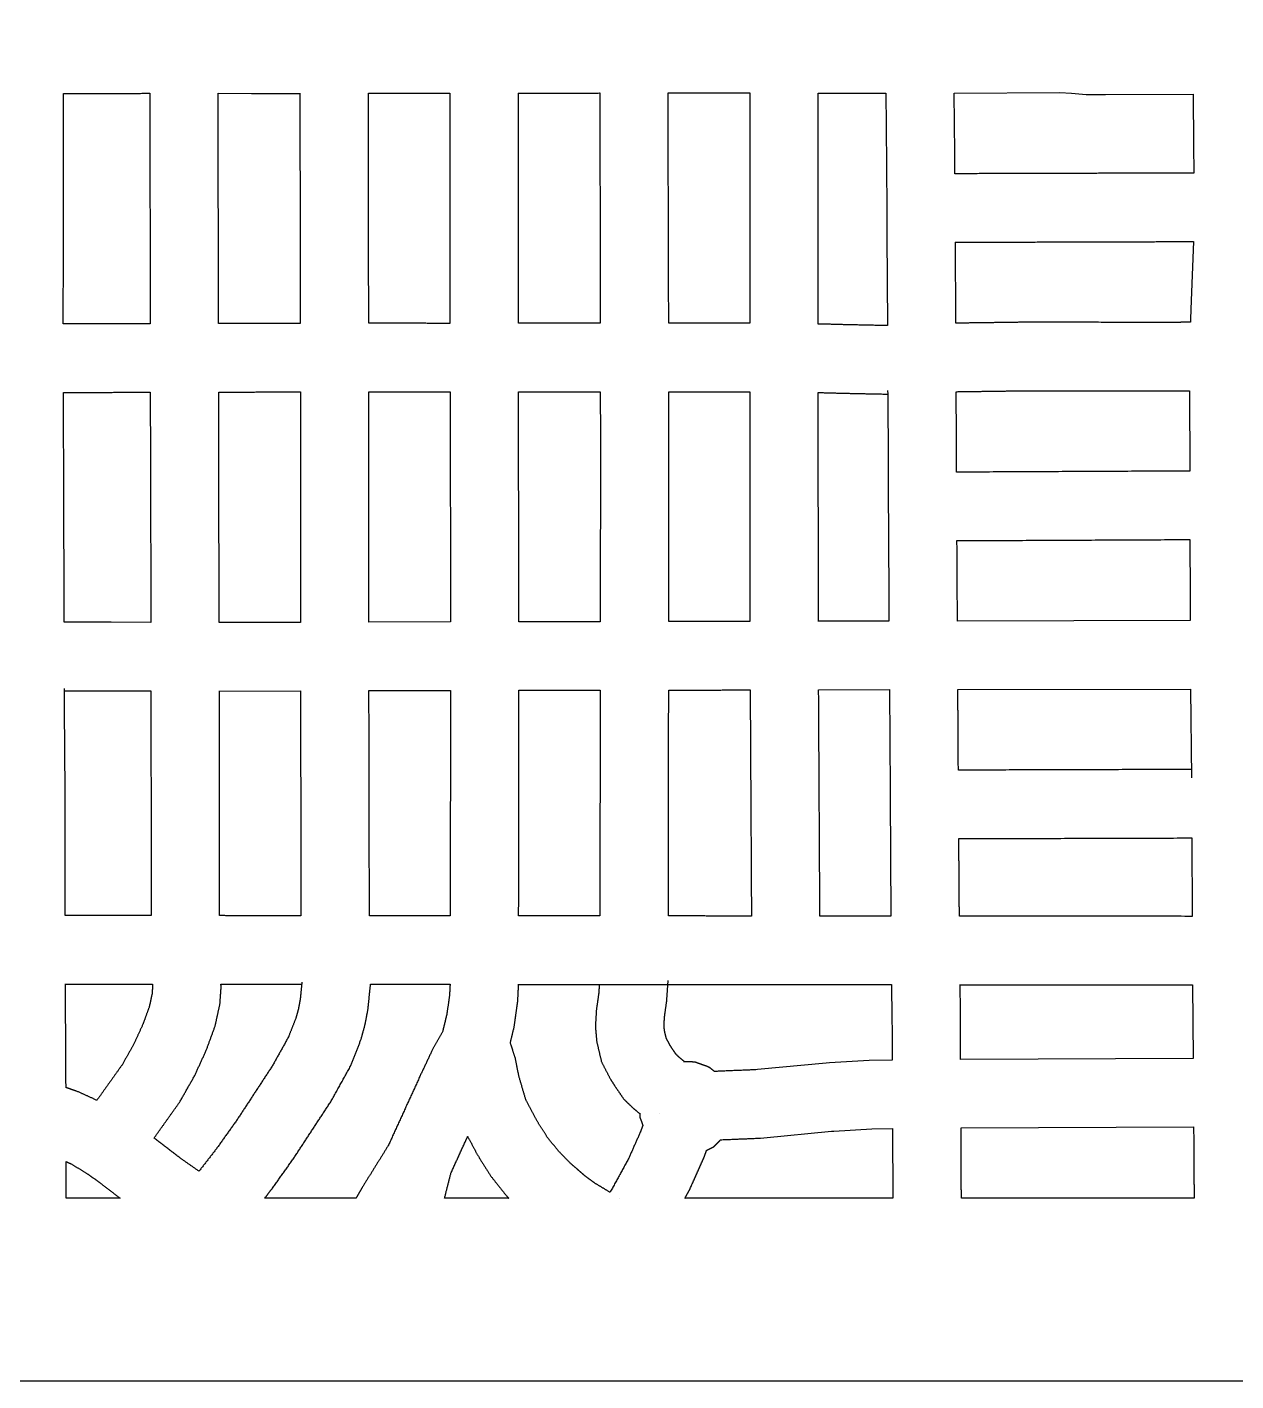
# Model space of a CAD drawing. Header units: millimetres. Extents: x 221 to 753, y -299 to -80.
# Drawn here: x 562.1 to 615, y -298.8 to -239.5 of the extents above; entities that cross this region are included whole.
import ezdxf

# ---------------------------------------------------------------- set-up
doc = ezdxf.new("R2010")
doc.units = ezdxf.units.MM
doc.layers.add('Laser$Cut', color=1, linetype='Continuous', true_color=0xff0000)
doc.layers.add('Laser$Outline', color=3, linetype='Continuous', true_color=0x00ff00)

msp = doc.modelspace()

# ---------------------------------------------------------------- linework, layer by layer
at = {"layer": 'Laser$Cut'}
for p, q in [((563.6557816405283, -248.4781872620218), (563.6482071500859, -242.3765344538937)), ((567.4364560050982, -242.3643606070035), (567.4487894241172, -252.4593456585484)), ((570.43645405436, -242.3630606734229), (570.4367172524901, -242.3630614985258)), ((570.4487772409209, -252.4523391969018), (570.4364548437973, -242.3628088521642)), ((570.4367172524901, -242.3630614985258), (571.8892250737459, -242.3676149817908)), ((571.8892250737459, -242.3676149817908), (574.0083886919163, -242.3668227352126)), ((580.5831436920886, -242.3643647715581), (580.5848184582815, -252.4405795834015)), ((583.5848115397212, -252.4348390760509), (583.5831368705208, -242.360070888387)), ((587.1412938527071, -242.3512075652455), (587.1453145664134, -242.3511975496996)), ((587.1453145664134, -242.3511975496994), (587.164614298648, -250.4904389282937)), ((590.1453120551889, -242.3474588280116), (593.724090043611, -242.3474478204233)), ((590.1646106487493, -250.4871298978209), (590.145312055189, -242.3474588280116)), ((593.724090043611, -242.3474478204233), (593.7207411051326, -252.4372242574406)), ((596.7207237995868, -252.4699083898294), (596.7240833528042, -242.3587583982891)), ((596.7240833528041, -242.3587583982891), (596.8129429717932, -242.3594263891317)), ((596.8129429717932, -242.3594263891317), (599.6785025711488, -242.3650278756996)), ((599.6785025711486, -242.3650278756994), (599.6906198013886, -243.7884765629291)), ((602.7009610462504, -244.9931877782059), (602.6784937764107, -242.356576534553)), ((602.6784963202356, -242.3569580299414), (607.3131889007129, -242.3260537347845)), ((607.3131889007129, -242.3260537347845), (607.8115666998506, -242.3644505770411)), ((607.8115666998506, -242.3644505770411), (608.4586506172079, -242.418508871364)), ((608.4586506172079, -242.418508871364), (609.2555698630654, -242.4155445334237)), ((609.2555698630654, -242.4155445334237), (609.3067557784907, -242.4155427514974)), ((609.3067557784907, -242.4155427514974), (613.1448812347984, -242.3995219749755)), ((613.1448800615907, -242.3993842310032), (613.1639305088439, -244.636059125418)), ((599.6906198013886, -243.7884765629291), (599.7213899573909, -247.4031423982623)), ((613.1639305088439, -244.636059125418), (613.1743389024728, -245.8580877954786)), ((602.708580906477, -245.8874045340382), (602.7009610462504, -244.9931877782059)), ((599.7213899573909, -247.4031423982623), (599.7290346931171, -248.5935215431183)), ((563.6499738171333, -250.0810717583041), (563.6557816405283, -248.4781872620218)), ((599.7290346931171, -248.5935215431183), (599.7543725565307, -252.5389377436753)), ((602.7531823355247, -252.3546348319566), (602.7309603310744, -248.8873407656328)), ((613.1595536537843, -248.8564583672702), (613.0647548931432, -251.4329279244552)), ((563.6441659937383, -251.6839562545866), (563.6499738171333, -250.0810717583041)), ((587.164614298648, -250.4904389282937), (587.1646145746281, -250.5940524117192)), ((587.1646145746281, -250.5940524117192), (587.1687926959812, -252.4329645181894)), ((590.1646103727693, -250.5905019809203), (590.1646106487493, -250.4871298978209)), ((590.1687988448209, -252.433081931414), (590.1646103727693, -250.5905019809203)), ((613.0647548931432, -251.4329279244552), (613.0378445894252, -252.240063762776)), ((567.4487894239044, -252.4593454847703), (567.4483381975786, -252.4593462098286)), ((574.0273910620165, -252.4406117913403), (574.0273923866278, -252.4413846307874)), ((577.0273877174177, -252.4379116721383), (577.0273874755806, -252.4377705699229)), ((583.5848118733929, -252.4368464367466), (583.5848115397212, -252.4348390760509)), ((613.0327936244094, -252.3915601905086), (613.0301740364678, -252.3915868342791)), ((613.0378445894252, -252.240063762776), (613.0327898284094, -252.3916740460621)), ((563.6731713722585, -260.3706741554628), (563.6517487673696, -255.4645335083304)), ((563.6517502115178, -255.4654338585382), (563.6517526987207, -255.4654338545487)), ((567.4554276238302, -255.4593328169316), (567.4622140593175, -258.45201784433)), ((570.4622097893372, -258.4484387490894), (570.4554131059756, -255.4523291010454)), ((577.0280385253291, -255.4378909322739), (580.5886109844896, -255.4405465157439)), ((577.031779164846, -255.4378937221569), (577.0317791640307, -255.4378900922067)), ((580.5886109844895, -255.4405465157439), (580.6067683935282, -265.5142313451914)), ((583.5886078022914, -255.4368046361514), (587.1733038272698, -255.4329470393083)), ((587.1733038272698, -255.432947039308), (587.1754864285314, -257.4158996582029)), ((590.1754855425362, -257.4157506739449), (590.173303166255, -255.433081186363)), ((590.173303166255, -255.433081186363), (593.7229314663978, -255.4372100888457)), ((593.7229314663978, -255.4372100888457), (593.7294266728493, -265.4957368985268)), ((596.7294109453055, -265.4966169467822), (596.7229436889888, -255.4707689345295)), ((599.7627196930598, -255.3793619038453), (599.7642411857021, -255.5413302760809)), ((602.7657130802437, -255.5863044732399), (602.7643529532197, -255.433348647001)), ((612.345612299646, -255.3986140609826), (612.9891450594886, -255.3920887764349)), ((612.9891450594886, -255.3920887764347), (613.0008593488482, -258.9096468597362)), ((602.7803704251147, -257.2346257371563), (602.7657130802437, -255.5863044732399)), ((587.1754864285314, -257.4158996582029), (587.1699839149356, -265.5094909910755)), ((590.1699824157197, -265.5007855990758), (590.1754855425362, -257.4157506739449)), ((567.4622140593175, -258.45201784433), (567.4622136589552, -258.613618217331)), ((570.4622101896996, -258.6103921121481), (570.4622097893372, -258.4484387490894)), ((567.4622136589552, -258.613618217331), (567.4783527493164, -265.535499982664)), ((570.4783727885231, -265.5423607795925), (570.4622101896996, -258.6103921121481)), ((563.6717236129135, -260.8902939821681), (563.6728094324222, -260.500579112139)), ((563.6847716648381, -263.7650829179883), (563.6717236129135, -260.8902939821681)), ((563.6728094324222, -260.500579112139), (563.6731713722585, -260.3706741554628)), ((613.008365004266, -261.9096370969254), (613.012447249449, -264.3449528697716)), ((563.6891210154796, -264.7233458965949), (563.6847716648381, -263.7650829179883)), ((563.6898456584629, -265.5155604568148), (563.6891210154796, -264.7233458965949)), ((563.6898551820937, -265.5259721479041), (563.6898456584629, -265.5155604568148)), ((563.6898592378521, -265.530406098184), (563.6898551820937, -265.5259721479041)), ((565.7435513892983, -265.5288404540969), (563.6898585623417, -265.530406098699)), ((567.4783589798571, -265.5381721943373), (565.7435513892983, -265.5288404540969)), ((567.4783527493164, -265.535499982664), (567.4783589798571, -265.5381721943373)), ((570.4783740363058, -265.5428959404466), (570.4783727885231, -265.5423607795925)), ((574.0340652118322, -265.5368322820622), (570.4783737011547, -265.5428959410182)), ((577.0340451564905, -265.5278665402224), (577.0340446806849, -265.5257478807126)), ((580.6067725600128, -265.5165429003199), (577.0340451564904, -265.5278665402224)), ((580.6067683935282, -265.5142313451914), (580.6067725600128, -265.5165429003201)), ((580.6067757198941, -265.5165428903048), (580.6067725600128, -265.5165429003199)), ((583.60675886329, -265.5101252098203), (583.6067562597082, -265.5086802961797)), ((583.60675886329, -265.5101252098201), (583.6067565168885, -265.5101252102378)), ((587.1699839149356, -265.5094909910755), (583.60675886329, -265.5101252098201)), ((593.7294274921237, -265.497005633238), (590.169979941802, -265.5044202073346)), ((590.1699799418021, -265.5044202073344), (590.1699824157197, -265.5007855990758)), ((593.7294266728493, -265.4957368985268), (593.7294274921237, -265.497005633238)), ((599.8214784843965, -265.4843154719575), (596.7294071649558, -265.4907564692152)), ((613.016186062193, -265.4618376583977), (602.8214329148245, -265.4803529553263)), ((563.6947018451774, -268.528645081372), (563.6941899187727, -268.4400881594585)), ((563.699240530032, -269.3137812972694), (563.6947018451774, -268.528645081372)), ((563.6947031873011, -268.5303840975247), (565.735423808728, -268.5288091268905)), ((565.735423808728, -268.5288091268905), (567.4834635412101, -268.5381979206378)), ((570.4834697587032, -268.5434919112553), (574.0370425330188, -268.5369981922785)), ((577.0370212305531, -268.5278643489549), (580.6078557623971, -268.5165464007117)), ((580.6078557623971, -268.5165464007117), (580.6091323584913, -268.5165423544732)), ((580.6091323584913, -268.5165423544732), (580.6091265289062, -268.5208641320629)), ((587.1693947998942, -268.5094721187653), (587.1591230492379, -278.3921239633197)), ((593.739307369134, -268.4969853179863), (593.7393117295445, -268.4977607999145)), ((596.7392843744615, -268.4907374365708), (599.8395861466942, -268.4842806144719)), ((596.7393418390038, -268.4963065205947), (596.7393104825164, -268.4907306634576)), ((599.8395812196798, -268.483464337278), (599.8663433696499, -272.9172513015473)), ((602.8395836672539, -268.4803224443327), (613.0362321516625, -268.4618033724345)), ((613.0362321516625, -268.4618033724345), (613.0364777630756, -268.4618029263571)), ((613.0364587282465, -268.459520008642), (613.0688880671006, -272.3488909917882)), ((563.720284743612, -272.9541693714813), (563.699240530032, -269.3137812972694)), ((613.0658110884125, -271.979857516293), (613.0651227723615, -271.9798595316355)), ((563.7202898251998, -274.8279835160469), (563.720284743612, -272.9541693714813)), ((599.8663433696499, -272.9172513015473), (599.8679734849078, -273.1406243067403)), ((599.8679734849078, -273.1406243067403), (599.9063834693676, -278.4039046892666)), ((563.7202924279643, -275.7877419803366), (563.7202898251998, -274.8279835160469)), ((613.0822523828364, -274.9798220194697), (613.0846306864141, -274.9798150559235)), ((613.0846306737812, -274.9798120440504), (613.0990310202765, -278.4130726636059)), ((563.7222560738626, -276.334312147803), (563.7202924279643, -275.7877419803366)), ((563.7253651798682, -277.1997149129583), (563.7222560738626, -276.334312147803)), ((563.7236934728198, -278.234922444438), (563.7253651798682, -277.1997149129583)), ((580.5958146435132, -278.3896641724824), (580.5958135360631, -278.3904851835199)), ((583.5958101891791, -278.3925699729624), (583.5958141933831, -278.3895996112448)), ((602.906460795939, -278.4059895347717), (602.9064343527577, -278.4023647138976)), ((599.9332515226067, -281.4039240850913), (599.9519250629991, -282.8799307841329)), ((602.9482386467865, -282.5722192052068), (602.9334842411906, -281.4050084421364)), ((613.1175790871106, -281.4130862776175), (613.1452066915939, -284.6356625443585)), ((602.951780981642, -282.8524508514603), (602.9482386467865, -282.5722192052068)), ((599.9519250629991, -282.8799307841329), (599.954921038256, -283.4572868998129)), ((602.9612464656293, -284.6751988731518), (602.951780981642, -282.8524508514603)), ((599.954921038256, -283.4572868998129), (599.9614120180223, -284.7081673455731)), ((594.0550353597445, -285.126477199363), (593.9858332749527, -285.1329763403254)), ((597.0735516189735, -284.8369586276991), (594.0550353597445, -285.126477199363)), ((597.2191971298076, -284.8283343315098), (597.0735516189735, -284.8369586276991)), ((598.952090753901, -284.722217199769), (597.2191971298076, -284.8283343315098)), ((599.9614120180222, -284.7081673455731), (598.952090753901, -284.722217199769)), ((613.1452066915939, -284.6356625443585), (602.9612705858348, -284.6806580541441)), ((594.1872953917649, -288.127257797635), (594.3384399670443, -288.1130594604839)), ((594.3384399670443, -288.1130594604839), (597.3058164808461, -287.8284594205555)), ((597.3058164808461, -287.8284594205555), (597.3993707499427, -287.8229176974991)), ((597.3993707499427, -287.8229176974991), (599.0646162193976, -287.7209529808971)), ((599.0646162193976, -287.7209529808971), (599.9769796900802, -287.70822238569)), ((599.9769796900803, -287.70822238569), (599.9928240432675, -290.7615968054714)), ((602.976849278161, -287.6806176377339), (613.1649860328191, -287.6355978750047)), ((613.1649860328191, -287.6355978750047), (613.1680474811276, -287.6355843469495)), ((613.1680474357645, -287.6355775232338), (613.1680474811276, -287.6355843469495)), ((563.7765042633577, -290.7615968054714), (563.7708659353818, -289.1549483497255))]:
    msp.add_line(p, q, dxfattribs=at)
msp.add_lwpolyline([(590.0919123578681, -282.0724223765236), (590.1425407300501, -281.2227059361129)], dxfattribs=at)
for points, degree in [([(563.6482109187652, -242.3795703246291), (565.5439439540457, -242.3719589997272), (567.4396769893261, -242.3643476748254)], 2), ([(574.0083886919163, -242.3668227352126), (574.009256871768, -242.3668224106447), (574.0101250516198, -242.3668220860767)], 2), ([(574.010118624413, -242.3630721562339), (574.0187548432148, -247.401841973787), (574.0273910620165, -252.4406117913401)], 2), ([(577.0273874755806, -252.4377705699229), (577.0187524621259, -247.3995880789842), (577.0101174486713, -242.3614055880454)], 2), ([(577.0101190543344, -242.3657005421984), (577.0127043140488, -242.3656995757025), (577.0152895737633, -242.3656986092066)], 2), ([(577.0152895737633, -242.3656986092066), (578.7992166329259, -242.3650316903824), (580.5831436920885, -242.3643647715581)], 2), ([(583.5783288438611, -242.3600828651194), (585.3598113482841, -242.3556452151824), (587.1412938527071, -242.3512075652455)], 2), ([(613.1743389024728, -245.8580877954786), (607.9414599044749, -245.8727461647584), (602.708580906477, -245.8874045340382)], 2), ([(602.7274992358732, -248.8873629479086), (607.9435288008231, -248.8727517186164), (613.1595583657728, -248.8581404893242)], 2), ([(563.6456212596678, -251.9047030383543), (563.644893626703, -251.7943296464705), (563.6441659937383, -251.6839562545866)], 2), ([(563.6441848364155, -252.465458957511), (563.6449030480417, -252.1850809979327), (563.6456212596678, -251.9047030383543)], 2), ([(567.4483381975786, -252.4593462098286), (565.5458455634744, -252.4624032520496), (563.6433529293702, -252.4654602942707)], 2), ([(563.6441848275326, -252.4654624252474), (563.6441848319741, -252.4654606913792), (563.6441848364155, -252.465458957511)], 2), ([(574.0238298377903, -252.4413907368315), (572.2363035393556, -252.4468649668667), (570.4487772409209, -252.4523391969018)], 2), ([(574.0273934140856, -252.4413798235172), (574.0256116259379, -252.4413852801744), (574.0238298377903, -252.4413907368315)], 2), ([(577.0285644692877, -252.4379096552863), (577.0279759205548, -252.4379092134217), (577.027387371822, -252.4379087715571)], 2), ([(580.5848184582803, -252.4405795834015), (578.8066914637841, -252.4392446193439), (577.0285644692877, -252.4379096552863)], 2), ([(587.1687926959813, -252.4329645181894), (585.3768022846868, -252.434905477468), (583.5848118733925, -252.4368464367466)], 2), ([(593.7207411051327, -252.4372242574406), (591.944769974977, -252.4351530944273), (590.1687988448214, -252.433081931414)], 2), ([(598.1424921822803, -252.5063607049698), (597.4316079909336, -252.4881345473996), (596.720723799587, -252.4699083898294)], 2), ([(599.7543725565308, -252.5389377436753), (598.9484323694055, -252.5226492243225), (598.1424921822803, -252.5063607049698)], 2), ([(602.7537015270163, -252.4356441568626), (602.7534419312706, -252.3951394944096), (602.7531823355247, -252.3546348319566)], 2), ([(602.7536861573069, -252.4332460247457), (602.753677476599, -252.4332461432369), (602.753668795891, -252.4332462617282)], 2), ([(605.6819062022877, -252.3932759961764), (604.2177961797972, -252.413261010461), (602.7536861573069, -252.4332460247457)], 2), ([(612.3314087332902, -252.3986939605956), (609.006657467789, -252.395984978386), (605.6819062022877, -252.3932759961764)], 2), ([(613.0301740364678, -252.3915868342791), (612.6807913848791, -252.3951403974373), (612.3314087332902, -252.3986939605956)], 2), ([(563.6517526987207, -255.4654338545487), (565.5535901612755, -255.4623833357401), (567.4554276238302, -255.4593328169316)], 2), ([(570.4554131059756, -255.4523291010454), (572.2443059375278, -255.4468482009214), (574.03319876908, -255.4413673007974)], 2), ([(574.0317889884752, -255.4377926564949), (574.0329271001538, -260.4873124692785), (574.0340652118322, -265.5368322820622)], 2), ([(577.0340446806849, -265.5257478807126), (577.0329119227654, -260.4818208014348), (577.031779164846, -255.4378937221569)], 2), ([(583.6067562597082, -265.5086802961797), (583.5976820309997, -260.4727424661655), (583.5886078022914, -255.4368046361514)], 2), ([(596.7214289556046, -255.4707699116208), (597.3975455229995, -255.4881648565039), (598.0736620903946, -255.505559801387)], 2), ([(598.0736620903946, -255.505559801387), (598.9189441888909, -255.5226520491028), (599.7642262873874, -255.5397442968186)], 2), ([(599.7642262873874, -255.5397442968186), (599.7642497618008, -255.5397447714892), (599.7642732362142, -255.5397452461597)], 2), ([(599.7642411857021, -255.5413302760809), (599.7747103760073, -256.655813294433), (599.7851795663126, -257.770296312785)], 2), ([(602.7607370186008, -255.4333981591529), (604.2309682845205, -255.4132666242624), (605.7011995504403, -255.3931350893719)], 2), ([(605.7011995504403, -255.3931350893719), (609.0234059250431, -255.3958745751772), (612.345612299646, -255.3986140609826)], 2), ([(602.7850877315099, -257.7651199370376), (602.7827290783123, -257.499872837097), (602.7803704251147, -257.2346257371563)], 2), ([(599.7851795663126, -257.770296312785), (599.7843595925522, -257.9080499260925), (599.7835396187916, -258.0458035394)], 2), ([(602.7816219545192, -258.3564681481135), (602.7833548430145, -258.0607940425756), (602.7850877315099, -257.7651199370376)], 2), ([(599.7835396187916, -258.0458035394), (599.7818118169389, -258.3360700817265), (599.7800840150863, -258.6263366240529)], 2), ([(602.780035920981, -258.6270851260634), (602.7808289377501, -258.4917766370885), (602.7816219545192, -258.3564681481135)], 2), ([(599.7800840150863, -258.6263366240529), (599.7815712453374, -258.8727317046993), (599.7830584755885, -259.1191267853457)], 2), ([(599.7830584755885, -259.1191267853457), (599.8022680581169, -262.3016512348979), (599.8214776406451, -265.4841756844502)], 2), ([(602.7820391272547, -258.9585513535488), (602.7810375241179, -258.7928182398061), (602.780035920981, -258.6270851260634)], 2), ([(613.0008593488482, -258.9096468597362), (607.8914492380516, -258.9340991066424), (602.7820391272548, -258.9585513535486)], 2), ([(602.7963831203865, -261.9585156185025), (607.9023740623263, -261.9340763577139), (613.008365004266, -261.9096370969254)], 2), ([(602.8214240962634, -265.4754973456996), (602.8107966399623, -263.7169950416207), (602.8001691836613, -261.9584927375419)], 2), ([(613.012447249449, -264.3449528697716), (613.013382863336, -264.9031053457061), (613.014318477223, -265.4612578216405)], 2), ([(593.7294293157031, -265.4970056294393), (593.7294284039134, -265.4970056313387), (593.7294274921237, -265.497005633238)], 2), ([(599.8214776406451, -265.4841756844502), (599.8214780625208, -265.484245578204), (599.8214784843965, -265.4843154719578)], 2), ([(602.8214534407703, -265.4803529180482), (602.8214387685168, -265.4779251318739), (602.8214240962634, -265.4754973456996)], 2), ([(613.014318477223, -265.4612578216405), (613.0143189660456, -265.4615494350475), (613.0143194548682, -265.4618410484544)], 2), ([(567.4834634576143, -268.5381264202605), (567.4892167292425, -273.4589689604082), (567.4949700008706, -278.379811500556)], 2), ([(570.4949606740007, -278.3820303715023), (570.489212983128, -273.4608490518052), (570.4834652922555, -268.5396677321081)], 2), ([(574.0370425330188, -268.5369981922785), (574.0476770068595, -273.4609554524596), (574.0583114807002, -278.3849127126408)], 2), ([(577.0582918622961, -278.3848549461089), (577.0476565464246, -273.4563596475319), (577.0370212305531, -268.5278643489549)], 2), ([(580.6091265289062, -268.5208641320629), (580.6024705862097, -273.4552641522727), (580.5958146435132, -278.3896641724824)], 2), ([(583.5958141933831, -278.389599611245), (583.6024756417097, -273.4480654968808), (583.6091370900363, -268.5065313825165)], 2), ([(583.6091322673947, -268.5101088698922), (585.3892635336445, -268.5097904943287), (587.1693947998942, -268.5094721187653)], 2), ([(590.1591177824447, -278.397131016177), (590.1642553630395, -273.4500792322315), (590.1693929436344, -268.5030274482859)], 2), ([(590.1687082930705, -268.5044216015209), (591.9540078311023, -268.5007034597536), (593.7393073691342, -268.4969853179863)], 2), ([(593.7393073691342, -268.4969853179863), (593.7393087418073, -268.4969853151275), (593.7393101144805, -268.4969853122687)], 2), ([(593.7393117295445, -268.4977607999145), (593.7671501181921, -273.4487092469387), (593.7949885068398, -278.3996576939629)], 2), ([(596.7950462215575, -278.401742525839), (596.7671940302807, -273.4490245232168), (596.7393418390038, -268.4963065205947)], 2), ([(602.8609135775682, -272.0097367624193), (602.8502486224111, -270.245029603376), (602.8395836672539, -268.4803224443327)], 2), ([(613.0651227723615, -271.9798595316355), (607.9630181749649, -271.9947981470274), (602.8609135775682, -272.0097367624193)], 2), ([(602.9064343527577, -278.4023647138976), (602.8940580583557, -276.7058271459501), (602.8816817639536, -275.0092895780027)], 2), ([(602.8816829326875, -275.0096887430133), (607.981967657762, -274.9947553812415), (613.0822523828364, -274.9798220194697)], 2), ([(563.7234611963297, -278.3787600697625), (563.7235773345748, -278.3068412571002), (563.7236934728198, -278.234922444438)], 2), ([(567.4949718358819, -278.3813810078744), (565.6092165161058, -278.3800705388185), (563.7234611963296, -278.3787600697625)], 2), ([(567.4949700008706, -278.379811500556), (567.4949709183763, -278.3805962542152), (567.494971835882, -278.3813810078744)], 2), ([(570.4949623505004, -278.3834657930512), (570.494961013492, -278.3834657921221), (570.4949596764836, -278.3834657911931)], 2), ([(570.4949623505005, -278.3834657930514), (570.4949615122506, -278.3827480822769), (570.4949606740007, -278.3820303715023)], 2), ([(574.0583137038564, -278.3859420749078), (572.2766380271785, -278.3847039339795), (570.4949623505005, -278.3834657930512)], 2), ([(574.0583114807002, -278.3849127126408), (574.0583125922783, -278.3854273937743), (574.0583137038564, -278.3859420749078)], 2), ([(580.5958140729674, -278.390485183893), (578.8270518655053, -278.3892560169295), (577.0582896580431, -278.388026849966)], 2), ([(587.1591210184677, -278.3950462266574), (585.3774656038233, -278.3938080998099), (583.5958101891791, -278.3925699729624)], 2), ([(587.1591230492379, -278.3921239633197), (587.1591215305791, -278.3935850946389), (587.1591200119202, -278.395046225958)], 2), ([(593.792860467478, -278.3996562151232), (591.9759891249613, -278.3983936156501), (590.1591177824446, -278.397131016177)], 2), ([(593.7949885068398, -278.3996576939627), (593.7939244871588, -278.3996569545429), (593.792860467478, -278.3996562151232)], 2), ([(599.9063834693676, -278.4039046892666), (598.3507148454626, -278.4028236075528), (596.7950462215575, -278.401742525839)], 2), ([(602.906460795939, -278.4059895347717), (602.9064463148559, -278.4059895247084), (602.9064318337728, -278.4059895146451)], 2), ([(613.0990310202766, -278.4130726636059), (608.0027459081077, -278.4095310991888), (602.906460795939, -278.4059895347717)], 2), ([(563.7364664578924, -281.3787698319094), (565.644839642165, -281.3800960188112), (567.5532128264376, -281.381422205713)], 2), ([(563.7646999377, -285.9174610340052), (563.7521683171913, -283.6465858779727), (563.7396366966824, -281.3757107219402)], 2), ([(567.554910818429, -281.4950957123889), (567.5435265044365, -281.6576429960444), (567.532142190444, -281.8201902796999)], 2), ([(567.549900582552, -281.3796026770752), (567.5524057004905, -281.4373491947321), (567.554910818429, -281.4950957123889)], 2), ([(570.5097118381608, -282.2453817786203), (570.5345694491311, -281.8904603363584), (570.5594270601014, -281.5355388940965)], 2), ([(570.5478376954466, -281.3835032621386), (572.3194163499165, -281.3847343863372), (574.0909950043866, -281.3859655105358)], 2), ([(570.5594270601014, -281.5355388940965), (570.5560339598387, -281.4572057813577), (570.5526408595762, -281.378872668619)], 2), ([(574.0909950043866, -281.3859655105358), (574.0568024803591, -281.7239502978565), (574.0226099563316, -282.0619350851772)], 2), ([(574.1001140071933, -281.2958263847523), (574.09555450579, -281.3408959476441), (574.0909950043866, -281.3859655105358)], 2), ([(576.9942248678947, -282.4938772887368), (577.0497037085377, -281.9454824366804), (577.1051825491808, -281.397087584624)], 2), ([(577.1046983208646, -281.3880598251582), (578.8478184801633, -281.3892711726779), (580.5909386394619, -281.3904825201977)], 2), ([(577.1051825491808, -281.397087584624), (577.1049423248394, -281.3898542725191), (577.104702100498, -281.3826209604141)], 2), ([(580.5909444695252, -281.3820931020872), (580.5790355890829, -281.6208094872308), (580.5671267086407, -281.8595258723743)], 2), ([(583.5566139837116, -282.1450402095892), (583.5736996199826, -281.8025545033759), (583.5907852562535, -281.4600687971625)], 2), ([(583.5907852562535, -281.4600687971625), (583.5908606265716, -281.4246072758863), (583.5909359968896, -281.38914575461)], 2), ([(583.5909287246875, -281.3925673050761), (591.7620901236471, -281.3982456950837), (599.9332515226067, -281.4039240850913)], 2), ([(587.1292869437864, -281.3950262184391), (587.1173372304055, -281.5807897983611), (587.1053875170246, -281.7665533782832)], 2), ([(602.9315231348023, -281.4060076757502), (608.0245511109565, -281.4095469766838), (613.1175790871107, -281.4130862776175)], 2), ([(567.532142190444, -281.8201902796999), (567.4712060191273, -282.1009089933261), (567.4102698478106, -282.3816277069524)], 2), ([(570.2981454339757, -283.2200188052999), (570.4039286360683, -282.7327002919601), (570.5097118381608, -282.2453817786203)], 2), ([(574.0226099563316, -282.0619350851772), (573.9835684358433, -282.2672986735828), (573.9445269153549, -282.4726622619884)], 2), ([(580.5671267086407, -281.8595258723743), (580.5077632698046, -282.278988939565), (580.4483998309685, -282.6984520067557)], 2), ([(583.3984387543029, -283.2627090674292), (583.4775263690073, -282.7038746385092), (583.5566139837116, -282.1450402095892)], 2), ([(587.1053875170246, -281.7665533782832), (587.0529582331717, -282.138916350902), (587.0005289493187, -282.5112793235209)], 2), ([(589.9880051088561, -282.8103918892363), (590.039958733362, -282.4414071328799), (590.0919123578681, -282.0724223765236)], 2), ([(567.4102698478106, -282.3816277069524), (567.2714406557172, -282.7603772592706), (567.1326114636239, -283.1391268115889)], 2), ([(573.9445269153549, -282.4726622619884), (573.8905435354468, -282.6694161901424), (573.8365601555388, -282.8661701182965)], 2), ([(576.8693419343983, -283.1507781223273), (576.9317834011465, -282.8223277055321), (576.9942248678947, -282.4938772887368)], 2), ([(580.4483998309685, -282.6984520067557), (580.3576603085992, -283.0734860456705), (580.2669207862298, -283.4485200845853)], 2), ([(587.0005289493187, -282.5112793235209), (586.9787505419956, -282.8748460981037), (586.9569721346726, -283.2384128726866)], 2), ([(589.9648779277461, -283.1966383650803), (589.976441518301, -283.0035151271583), (589.9880051088561, -282.8103918892363)], 2), ([(567.1326114636239, -283.1391268115889), (566.929896657827, -283.5816197338328), (566.7271818520302, -284.0241126560767)], 2), ([(569.9089356942044, -284.2818489036644), (570.10354056409, -283.7509338544821), (570.2981454339757, -283.2200188052999)], 2), ([(573.8365601555388, -282.8661701182965), (573.6736670269507, -283.2809946891297), (573.5107738983627, -283.6958192599628)], 2), ([(576.6873733644163, -283.8140013403907), (576.7783576494073, -283.482389731359), (576.8693419343983, -283.1507781223273)], 2), ([(583.2332708357146, -283.9453618959855), (583.3158547950088, -283.6040354817073), (583.3984387543029, -283.2627090674292)], 2), ([(586.9569721346726, -283.2384128726866), (586.985744264982, -283.5655647296812), (587.0145163952914, -283.8927165866759)], 2), ([(589.9841744056057, -283.4160478595237), (589.9745261666759, -283.306343112302), (589.9648779277461, -283.1966383650803)], 2), ([(590.059146003612, -283.7353953219007), (590.0216602046089, -283.5757215907122), (589.9841744056057, -283.4160478595237)], 2), ([(566.7271818520302, -284.0241126560767), (566.4722082703838, -284.4743805932637), (566.2172346887376, -284.9246485304508)], 2), ([(573.5107738983627, -283.6958192599628), (573.1641069913053, -284.3200576974812), (572.8174400842478, -284.9442961349995)], 2), ([(576.2303042481664, -284.9779761601573), (576.4588388062914, -284.395988750274), (576.6873733644163, -283.8140013403907)], 2), ([(580.2670776876146, -283.4484401393369), (580.0397310907158, -283.8579957273514), (579.812384493817, -284.2675513153659)], 2), ([(580.2669207862298, -283.4485200845855), (580.26687731736, -283.4486997450617), (580.2668338484901, -283.4488794055379)], 2), ([(583.4505980721268, -284.632021343864), (583.3411953759423, -284.2863564552903), (583.231792679758, -283.9406915667165)], 2), ([(587.0145163952914, -283.8927165866759), (587.1191030305479, -284.3382116468841), (587.2236896658045, -284.7837067070924)], 2), ([(590.2196681594654, -284.0454917314306), (590.1394070815387, -283.8904435266656), (590.059146003612, -283.7353953219007)], 2), ([(569.4010465297046, -285.3904870206092), (569.6549911119545, -284.8361679621368), (569.9089356942044, -284.2818489036644)], 2), ([(579.812384493817, -284.2675513153659), (579.5388955647111, -284.8470701116241), (579.2654066356051, -285.4265889078823)], 2), ([(590.3290029522328, -284.2172831723129), (590.2743355558491, -284.1313874518718), (590.2196681594654, -284.0454917314306)], 2), ([(590.5014804309466, -284.4682535983994), (590.4152416915897, -284.3427683853562), (590.3290029522328, -284.2172831723129)], 2), ([(590.6099452311121, -284.5728864298425), (590.5557128310293, -284.5205700141209), (590.5014804309466, -284.4682535983994)], 2), ([(590.8257459785074, -284.7517679307576), (590.7178456048098, -284.6623271803001), (590.6099452311121, -284.5728864298425)], 2), ([(566.2172346887376, -284.9246485304508), (565.6665672177296, -285.6980192555725), (565.1158997467217, -286.4713899806942)], 2), ([(572.8174400842478, -284.9442961349995), (572.0287034407227, -286.1482379374801), (571.2399667971976, -287.3521797399607)], 2), ([(575.3869358398922, -286.4966183112123), (575.8086200440293, -285.7372972356848), (576.2303042481664, -284.9779761601573)], 2), ([(583.6125971354126, -285.4399178446139), (583.5315976037697, -285.035969594239), (583.4505980721268, -284.632021343864)], 2), ([(587.2236896658045, -284.7837067070924), (587.4203213252811, -285.1635593902278), (587.6169529847575, -285.5434120733631)], 2), ([(591.3086217189144, -284.7945098494346), (591.0648851839778, -284.7899728244145), (590.8211486490413, -284.7854357993943)], 2), ([(590.8653051567296, -284.7852415353931), (590.8455255676186, -284.7685047330754), (590.8257459785074, -284.7517679307576)], 2), ([(590.8665331341169, -284.7862806072702), (590.8659191454233, -284.7857610713316), (590.8653051567296, -284.7852415353931)], 2), ([(591.4748457327046, -284.8539680553152), (591.3917337258094, -284.8242389523749), (591.3086217189144, -284.7945098494346)], 2), ([(591.9345487380807, -285.0184034778175), (591.7046972353926, -284.9361857665664), (591.4748457327046, -284.8539680553152)], 2), ([(592.1743761305496, -285.2061703423111), (592.0544624343152, -285.1122869100643), (591.9345487380807, -285.0184034778175)], 2), ([(592.1751050485259, -285.2067410304277), (592.1747405895378, -285.2064556863694), (592.1743761305496, -285.2061703423111)], 2), ([(593.9858332749527, -285.1329763403254), (593.0801169115553, -285.1698730351973), (592.1744005481578, -285.2067697300691)], 2), ([(602.9612748149199, -284.680658035459), (602.9612606402745, -284.6779284543054), (602.9612464656293, -284.6751988731518)], 2), ([(568.7512148729853, -286.538050462313), (569.0761307013449, -285.9642687414611), (569.4010465297046, -285.3904870206092)], 2), ([(579.2654066356051, -285.4265889078823), (578.5731745031907, -286.9419586862803), (577.8809423707762, -288.4573284646782)], 2), ([(583.9203690350508, -286.4737508128418), (583.7664830852317, -285.9568343287278), (583.6125971354126, -285.4399178446139)], 2), ([(587.6169529847575, -285.5434120733631), (587.7217574546114, -285.70808501902), (587.8265619244652, -285.8727579646769)], 2), ([(564.2293758766241, -286.0683158538092), (563.997037907162, -285.9928884439071), (563.7646999377, -285.917461034005)], 2), ([(565.1140281133346, -286.4700573111342), (564.6717019949793, -286.2691865824717), (564.2293758766241, -286.0683158538092)], 2), ([(587.8265619244652, -285.8727579646769), (588.013594602687, -286.1449078100324), (588.2006272809089, -286.4170576553878)], 2), ([(565.1161594745963, -286.4710252125805), (565.1150937939655, -286.4705412618573), (565.1140281133346, -286.4700573111342)], 2), ([(567.6225475319276, -288.1231872588604), (568.1868812024564, -287.3306188605867), (568.7512148729853, -286.538050462313)], 2), ([(573.717047232156, -289.0455663242707), (574.5519915360242, -287.7710923177415), (575.3869358398922, -286.4966183112123)], 2), ([(584.3885088454734, -287.3577373335962), (584.1544389402621, -286.915744073219), (583.9203690350508, -286.4737508128418)], 2), ([(588.2006272809089, -286.4170576553878), (588.4044453350621, -286.6136750022666), (588.6082633892153, -286.8102923491455)], 2), ([(588.6082633892153, -286.8102923491455), (588.7540609737453, -286.9311070373143), (588.8998585582751, -287.0519217254831)], 2), ([(571.2399667971976, -287.3521797399607), (570.8224306543366, -287.9378727343244), (570.4048945114756, -288.5235657286881)], 2), ([(584.8368058818318, -288.0642535594783), (584.6126573636526, -287.7109954465373), (584.3885088454734, -287.3577373335962)], 2), ([(588.8998585582751, -287.0519217254831), (588.9007743801649, -287.0526969146397), (588.9016902020546, -287.0534721037963)], 2), ([(588.9016902020546, -287.0534721037963), (588.9021160551818, -287.0538325633247), (588.9025419083089, -287.0541930228532)], 2), ([(588.9021738323573, -287.0392970525551), (588.9043504583111, -287.1273847296145), (588.9065270842649, -287.2154724066739)], 2), ([(588.9065270842649, -287.2154724066739), (588.9711315924349, -287.3905910358067), (589.0357361006047, -287.5657096649394)], 2), ([(589.0361493279588, -287.5658594163302), (588.981019767434, -287.7179851648142), (588.925890206909, -287.8701109132982)], 2), ([(589.0357361006047, -287.5657096649394), (589.0358540173248, -287.5660292930112), (589.0359719340449, -287.566348921083)], 2), ([(589.7566609596593, -287.0317883021431), (589.7551775997194, -287.0321088041841), (589.7536942397794, -287.0324293062253), (589.7522108798394, -287.0327498082662)], 3), ([(589.7552159545435, -287.0312662915275), (589.7544879151699, -287.0310032860353), (589.7537598757963, -287.0307402805432), (589.7530318364226, -287.0304772750511)], 3), ([(589.756660959659, -287.0317883021431), (589.7561792912871, -287.0316142986045), (589.7556976229152, -287.0314402950661), (589.7552159545435, -287.0312662915275)], 3), ([(568.7550092231185, -288.9929891798985), (568.1879825742881, -288.5574769923614), (567.6209559254578, -288.1219648048244)], 2), ([(581.2499352947641, -288.3026130087193), (581.3064972529453, -288.1788143426376), (581.3630592111264, -288.0550156765559)], 2), ([(581.3630592111264, -288.0550156765559), (581.577720719647, -288.4603601395395), (581.7923822281676, -288.8657046025231)], 2), ([(585.3058533707487, -288.6562285292499), (585.0713296262902, -288.3602410443641), (584.8368058818318, -288.0642535594783)], 2), ([(588.925890206909, -287.8701109132982), (588.663194107672, -288.4573365880399), (588.400498008435, -289.0445622627816)], 2), ([(592.4459488719199, -288.1981958439657), (593.3166221318425, -288.1627268208003), (594.1872953917649, -288.127257797635)], 2), ([(602.9928529748578, -290.7615968054714), (602.9848389954486, -289.2183619182126), (602.9768250160394, -287.6751270309538)], 2), ([(613.1680474811276, -287.6355843469495), (613.1784381239701, -289.1985905762104), (613.1888287668125, -290.7615968054714)], 2), ([(570.4048945114756, -288.5235657286881), (569.996909103746, -289.0493351880701), (569.5889236960165, -289.5751046474521)], 2), ([(577.8809423707761, -288.4573284646784), (577.3112165297325, -289.3717278242789), (576.7414906886889, -290.2861271838793)], 2), ([(580.6259362512259, -289.6683763540924), (580.9379357729949, -288.9854946814058), (581.2499352947641, -288.3026130087193)], 2), ([(585.860794026287, -289.2261573487309), (585.5833236985178, -288.9411929389904), (585.3058533707487, -288.6562285292499)], 2), ([(591.7086860201254, -288.9960899694958), (591.7703031128262, -288.8260933610384), (591.831920205527, -288.656096752581)], 2), ([(591.8310921169932, -288.6583813823171), (591.9914516891025, -288.579769562454), (592.1518112612118, -288.5011577425909)], 2), ([(592.1518112612118, -288.5011577425909), (592.217806824729, -288.4332062312891), (592.2838023882462, -288.3652547199873)], 2), ([(592.2838023882462, -288.3652547199873), (592.3649296119995, -288.2817230828899), (592.4460568357529, -288.1981914457925)], 2), ([(563.7708659353818, -289.1549483497255), (563.8802142288891, -289.2046059902838), (563.9895625223965, -289.254263630842)], 2), ([(563.9895625223965, -289.254263630842), (564.3544031989236, -289.4773145212375), (564.7192438754506, -289.700365411633)], 2), ([(569.5889135674449, -289.5751191566859), (569.1719613952816, -289.2840541682922), (568.7550092231185, -288.9929891798985)], 2), ([(572.8124513143741, -290.3144756175258), (573.2647492732651, -289.6800209708982), (573.717047232156, -289.0455663242707)], 2), ([(581.7923822281676, -288.8657046025231), (582.0901294842075, -289.3349543421888), (582.3878767402474, -289.8042040818544)], 2), ([(586.1668751721776, -289.4917337230048), (586.0138345992323, -289.3589455358679), (585.860794026287, -289.2261573487309)], 2), ([(588.400498008435, -289.0445622627816), (588.000861402063, -289.771898389122), (587.6012247956912, -290.4992345154625)], 2), ([(591.0888032119448, -290.3817637697049), (591.3987446160351, -289.6889268696003), (591.7086860201254, -288.9960899694958)], 2), ([(564.7192438754506, -289.700365411633), (564.960503278525, -289.8734995402101), (565.2017626815993, -290.0466336687872)], 2), ([(569.5889236960165, -289.5751046474521), (569.5889182651625, -289.575111646176), (569.5889128343085, -289.5751186448998)], 2), ([(580.3489723981922, -290.7615968054714), (580.487454324709, -290.2149865797819), (580.6259362512259, -289.6683763540924)], 2), ([(582.3878767402474, -289.8042040818544), (582.7187428173495, -290.221783198296), (583.0496088944517, -290.6393623147375)], 2), ([(586.268902220808, -289.5802591810963), (586.2178886964928, -289.5359964520505), (586.1668751721776, -289.4917337230048)], 2), ([(586.4729563180683, -289.7573100972789), (586.3709292694382, -289.6687846391876), (586.268902220808, -289.5802591810963)], 2), ([(586.934118002429, -290.0994146113234), (586.7035371602487, -289.9283623543012), (586.4729563180683, -289.7573100972789)], 2), ([(565.2017626815993, -290.0466336687872), (565.6671952503272, -290.4041152371293), (566.132627819055, -290.7615968054714)], 2), ([(572.4654969771141, -290.7615968054714), (572.6389741457441, -290.5380362114986), (572.8124513143741, -290.3144756175258)], 2), ([(576.7414906886889, -290.2861271838793), (576.6065900805686, -290.5238619946754), (576.4716894724484, -290.7615968054714)], 2), ([(587.599681680831, -290.5000207717552), (587.26689984163, -290.2997176915393), (586.934118002429, -290.0994146113234)], 2), ([(587.6005166468017, -290.5005233420162), (587.6000991638164, -290.5002720568857), (587.599681680831, -290.5000207717552)], 2), ([(587.6012247956912, -290.4992345154625), (587.6008707212465, -290.4998789287395), (587.6005166468017, -290.5005233420164)], 2), ([(590.8801325467803, -290.7615968054714), (590.9844678793625, -290.5716802875882), (591.0888032119448, -290.3817637697049)], 2), ([(566.1326278190553, -290.7615968054714), (564.9545660412064, -290.7615968054714), (563.7765042633575, -290.7615968054714)], 2), ([(576.4716894724484, -290.7615968054716), (574.4685932247812, -290.7615968054716), (572.4654969771141, -290.7615968054716)], 2), ([(583.1686288248336, -290.7615968054716), (581.7588006115128, -290.7615968054716), (580.348972398192, -290.7615968054716)], 2), ([(583.0496088944517, -290.6393623147375), (583.1091188596426, -290.7004795601044), (583.1686288248336, -290.7615968054714)], 2), ([(588.0342618854747, -290.7615968054714), (588.0339619494282, -290.7614162724408), (588.0336620133817, -290.7612357394102)], 2), ([(588.0342618854748, -290.7615968054716), (588.0339619494283, -290.7615968054716), (588.0336620133818, -290.7615968054716)], 2), ([(599.9928240432677, -290.7615968054716), (595.436478295024, -290.7615968054716), (590.8801325467803, -290.7615968054716)], 2), ([(613.1888287668125, -290.7615968054716), (608.0908408708351, -290.7615968054716), (602.9928529748577, -290.7615968054716)], 2)]:
    msp.add_open_spline(points, degree=degree, dxfattribs=at)
at = {"layer": 'Laser$Outline'}
msp.add_lwpolyline([(752.7913376542546, -81.56159680547131), (220.7913376542544, -81.56159680547131), (220.7913376542544, -298.7615968054714), (752.7913376542546, -298.7615968054714)], close=True, dxfattribs=at)

doc.saveas('drawing.dxf')
